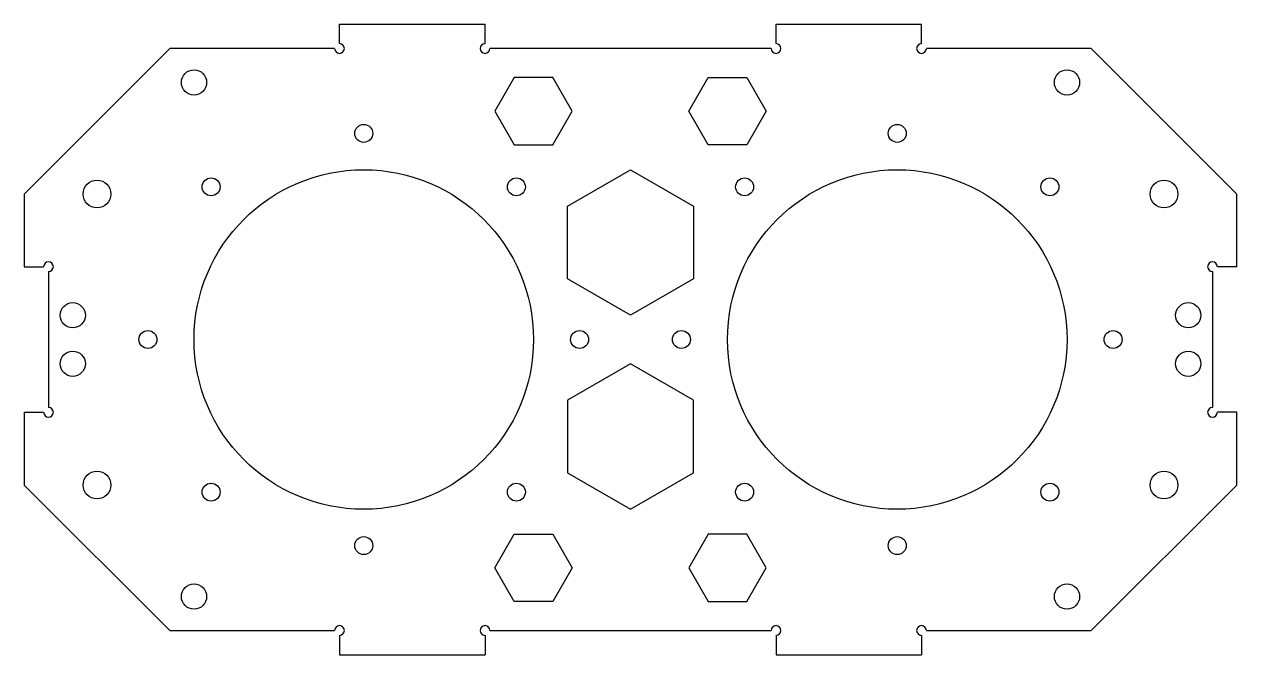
# Model space of a CAD drawing. Header units: millimetres. Extents: x 0 to 250, y -5 to 125.
import ezdxf

# ---------------------------------------------------------------- set-up
doc = ezdxf.new("R2010")
doc.units = ezdxf.units.MM

msp = doc.modelspace()

# ---------------------------------------------------------------- linework, layer by layer
at = {"color": 7, "linetype": 'Continuous', "lineweight": 25}
for p, q in [((65, 125), (95, 125)), ((65, 121), (65, 125)), ((95, 121), (95, 125)), ((155, 125), (185, 125)), ((155, 121), (155, 125)), ((185, 121), (185, 125)), ((30, 120), (0, 90)), ((64, 120), (30, 120)), ((154, 120), (96, 120)), ((220, 120), (186, 120)), ((220, 120), (250, 90)), ((101, 114), (97, 107.07)), ((109, 114), (101, 114)), ((113, 107.07), (109, 114)), ((137, 107.07), (141, 114)), ((141, 114), (149, 114)), ((149, 114), (153, 107.07)), ((97, 107.07), (101, 100.14)), ((109, 100.14), (113, 107.07)), ((141, 100.14), (137, 107.07)), ((153, 107.07), (149, 100.14)), ((101, 100.14), (109, 100.14)), ((149, 100.14), (141, 100.14)), ((112.01, 87.5), (125, 95)), ((125, 95), (137.99, 87.5)), ((0, 90), (0, 75)), ((250, 75), (250, 90)), ((112.01, 72.5), (112.01, 87.5)), ((137.99, 87.5), (137.99, 72.5)), ((0, 75), (4, 75)), ((250, 75), (246, 75)), ((5, 74), (5, 46)), ((125, 65), (112.01, 72.5)), ((137.99, 72.5), (125, 65)), ((245, 74), (245, 46)), ((125, 55), (112.01, 47.5)), ((137.99, 47.5), (125, 55)), ((112.01, 47.5), (112.01, 32.5)), ((137.99, 32.5), (137.99, 47.5)), ((0, 45), (4, 45)), ((0, 45), (0, 30)), ((250, 45), (246, 45)), ((250, 30), (250, 45)), ((112.01, 32.5), (125, 25)), ((125, 25), (137.99, 32.5)), ((30, 0), (0, 30)), ((220, 0), (250, 30)), ((97, 12.93), (101, 19.86)), ((101, 19.86), (109, 19.86)), ((109, 19.86), (113, 12.93)), ((141, 19.86), (137, 12.93)), ((149, 19.86), (141, 19.86)), ((153, 12.93), (149, 19.86)), ((101, 6), (97, 12.93)), ((113, 12.93), (109, 6)), ((137, 12.93), (141, 6)), ((149, 6), (153, 12.93)), ((109, 6), (101, 6)), ((141, 6), (149, 6)), ((30, 0), (64, 0)), ((96, 0), (154, 0)), ((186, 0), (220, 0)), ((65, -1), (65, -5)), ((95, -1), (95, -5)), ((155, -1), (155, -5)), ((185, -1), (185, -5)), ((65, -5), (95, -5)), ((155, -5), (185, -5))]:
    msp.add_line(p, q, dxfattribs=at)
for centre, radius in [((35, 113), 2.6), ((215, 113), 2.6), ((70, 102.5), 1.85), ((180, 102.5), 1.85), ((70, 60), 35), ((180, 60), 35), ((15, 90), 2.85), ((38.53, 91.47), 1.85), ((101.47, 91.47), 1.85), ((148.53, 91.47), 1.85), ((211.47, 91.47), 1.85), ((235, 90), 2.85), ((10, 65), 2.6), ((240, 65), 2.6), ((25.5, 60), 1.85), ((114.5, 60), 1.85), ((135.5, 60), 1.85), ((224.5, 60), 1.85), ((10, 55), 2.6), ((240, 55), 2.6), ((15, 30), 2.85), ((235, 30), 2.85), ((38.53, 28.53), 1.85), ((101.47, 28.53), 1.85), ((148.53, 28.53), 1.85), ((211.47, 28.53), 1.85), ((70, 17.5), 1.85), ((180, 17.5), 1.85), ((35, 7), 2.6), ((215, 7), 2.6)]:
    msp.add_circle(centre, radius, dxfattribs=at)
for centre, start, end in [((65, 120), 180, 90), ((95, 120), 90, 0), ((155, 120), 180, 90), ((185, 120), 90, 0), ((5, 75), 270, 180), ((245, 75), 0, 270), ((5, 45), 180, 90), ((245, 45), 90, 0), ((65, 0), 270, 180), ((95, 0), 0, 270), ((155, 0), 270, 180), ((185, 0), 0, 270)]:
    msp.add_arc(centre, 1, start, end, dxfattribs=at)

doc.saveas('drawing.dxf')
